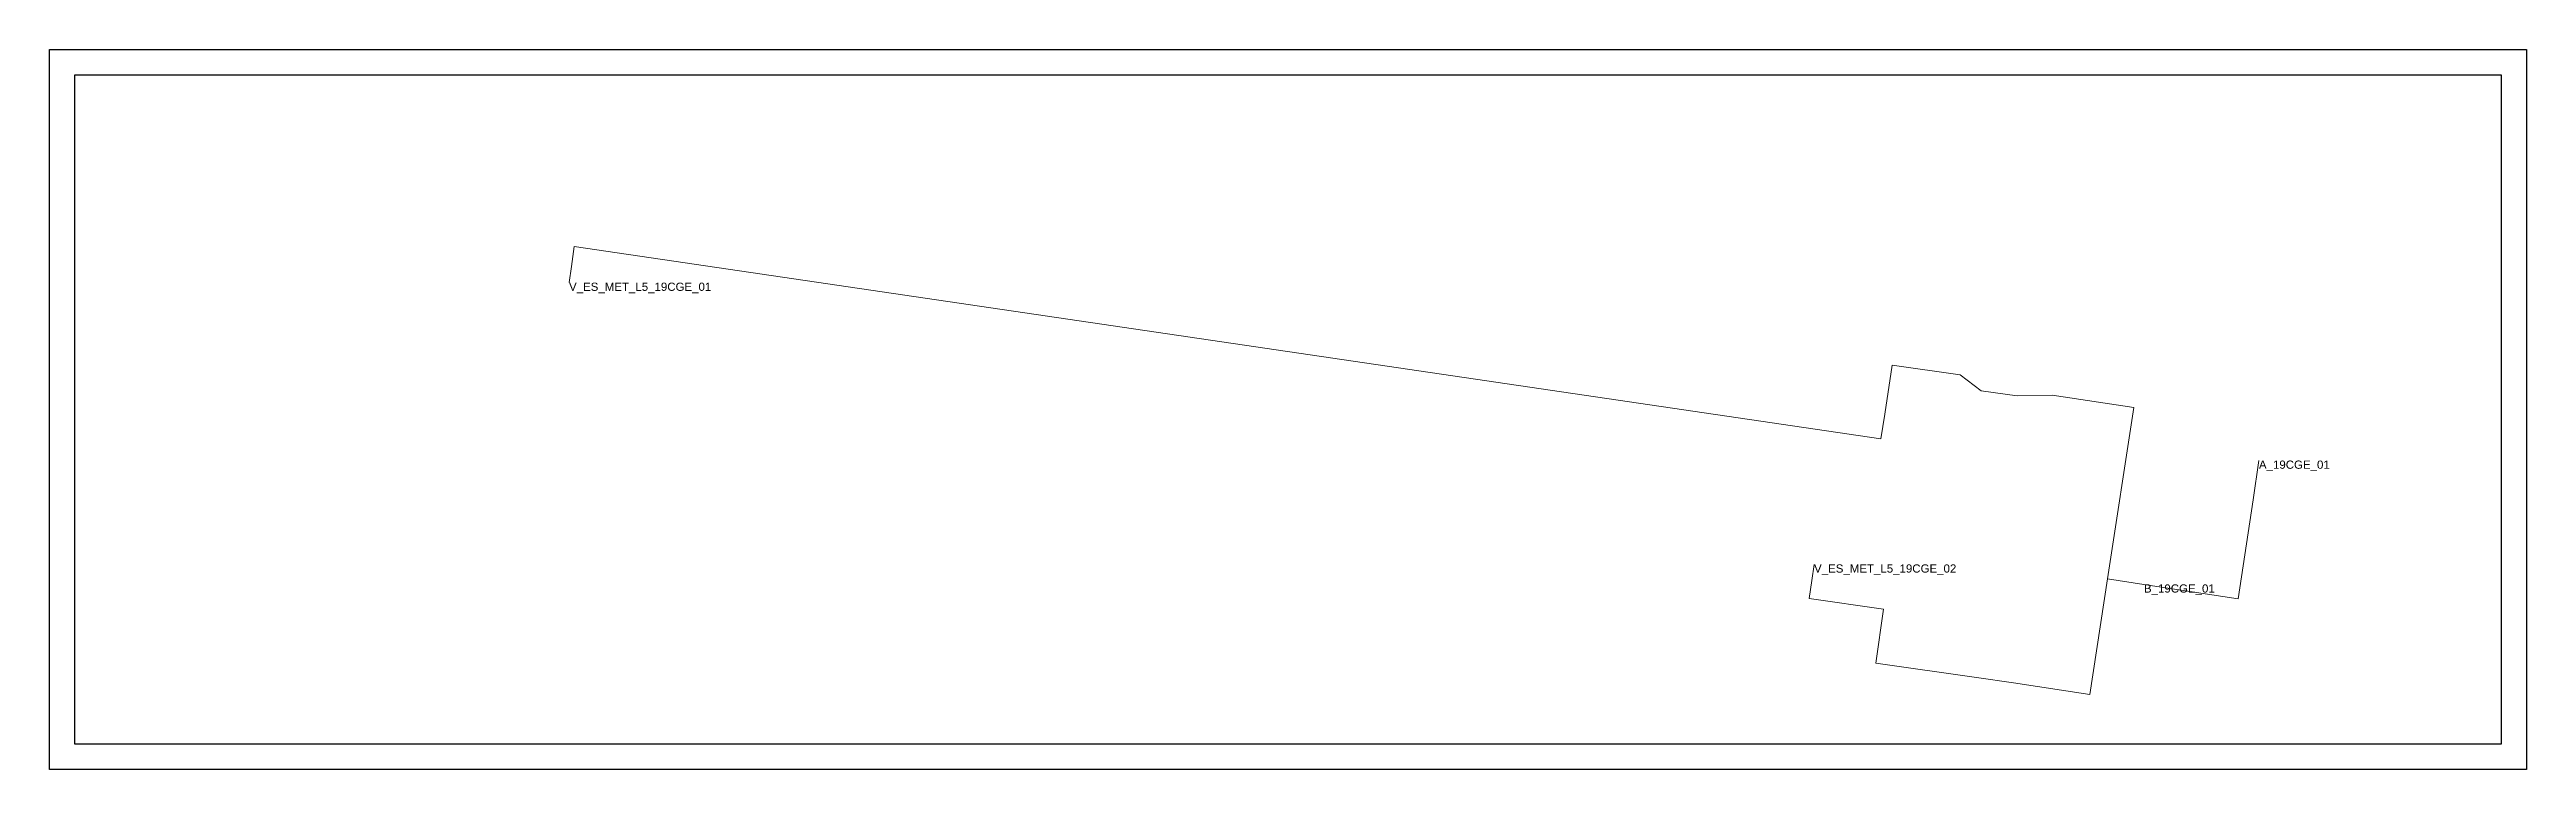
# Model space of a CAD drawing. Header units: metres. Extents: x 431508 to 431659, y 4586067 to 4586111.
import ezdxf

# ---------------------------------------------------------------- set-up
doc = ezdxf.new("R2010")
doc.units = ezdxf.units.M
doc.header["$MEASUREMENT"] = 0
for name, color, linetype, lineweight in [('01_A_AccesTren_t', 7, 'Continuous', 0), ('01_C_AccesExt_t', 7, 'Continuous', 0), ('01_I_Ascensor_l', 7, 'Continuous', 0), ('01_I_BarreraTarifaria_t', 7, 'Continuous', 0), ('01_I_Horitzontal_l', 7, 'Continuous', 0), ('01_I_Rampa_l', 7, 'Continuous', 0)]:
    doc.layers.add(name, color=color, linetype=linetype, lineweight=lineweight)
doc.styles.add('Style-Arial', font='arial.ttf')

# ---------------------------------------------------------------- blocks, each defined once
blk = doc.blocks.new('*U3')
for p, q in [((-73.837427, 20.385816, 0.00005), (-73.835427, 20.385816, 0.00005)), ((-73.837427, 20.385816, 0.00005), (-73.837427, 20.383816, 0.00005)), ((73.837486, 20.385816, 0.00005), (73.835486, 20.385816, 0.00005)), ((73.837486, 20.385816, 0.00005), (73.837486, 20.383816, 0.00005)), ((-73.837427, -20.385851, 0.00005), (-73.837427, -20.383851, 0.00005)), ((-73.837427, -20.385851, 0.00005), (-73.835427, -20.385851, 0.00005)), ((73.837486, -20.385851, 0.00005), (73.835486, -20.385851, 0.00005)), ((73.837486, -20.385851, 0.00005), (73.837486, -20.383851, 0.00005))]:
    blk.add_line(p, q)
at = {"elevation": 0.00005, "flags": 128}
blk.add_lwpolyline([(-73.837427, 20.385816), (73.837486, 20.385816), (73.837486, -20.385851), (-73.837427, -20.385851), (-73.837427, 20.385816)], dxfattribs=at)
blk = doc.blocks.new('*U4')
for p, q in [((-75.382426, 21.930814), (-75.380426, 21.930814)), ((-75.382426, 21.930814), (-75.382426, 21.928814)), ((75.382485, 21.930814), (75.380485, 21.930814)), ((75.382485, 21.930814), (75.382485, 21.928814)), ((-75.382426, -21.93085), (-75.382426, -21.92885)), ((-75.382426, -21.93085), (-75.380426, -21.93085)), ((75.382485, -21.93085), (75.380485, -21.93085)), ((75.382485, -21.93085), (75.382485, -21.92885))]:
    blk.add_line(p, q)
at = {"flags": 128}
blk.add_lwpolyline([(-75.382426, 21.930814), (75.382485, 21.930814), (75.382485, -21.93085), (-75.382426, -21.93085), (-75.382426, 21.930814)], dxfattribs=at)

msp = doc.modelspace()

# ---------------------------------------------------------------- linework, layer by layer
at = {"layer": '01_I_Ascensor_l'}
for p, q in [((431630.057774, 4586089.706483, -10), (431627.930505, 4586089.651681, -20)), ((431642.305845, 4586083.330852, -10), (431642.648323, 4586085.716677)), ((431627.700158, 4586072.169893, -10), (431625.457872, 4586072.491673, -20))]:
    msp.add_line(p, q, dxfattribs=at)
at = {"layer": '01_I_Horitzontal_l'}
msp.add_line((431635.649347, 4586078.173945, -10), (431633.434292, 4586078.511166, -10), dxfattribs=at)
at = {"layer": '01_I_Horitzontal_l', "flags": 128}
for points, elevation in [([(431627.930505, 4586089.651681), (431625.743347, 4586089.965492), (431624.467582, 4586090.946723), (431620.331632, 4586091.537807), (431619.866985, 4586088.546241), (431619.632772, 4586087.038297), (431540.103167, 4586098.748686), (431539.929908, 4586097.544028)], -20), ([(431633.434292, 4586078.511166), (431635.02358, 4586088.950485), (431630.057774, 4586089.706483)], -10), ([(431642.305845, 4586083.330852), (431641.387754, 4586077.300326), (431635.649347, 4586078.173945)], -10), ([(431625.457872, 4586072.491673), (431619.331849, 4586073.375781), (431619.805588, 4586076.65834), (431615.270353, 4586077.312866), (431615.426868, 4586078.401105)], -20), ([(431633.434292, 4586078.511166), (431632.36087, 4586071.460343), (431627.700158, 4586072.169893)], -10)]:
    msp.add_lwpolyline(points, dxfattribs=dict(at, elevation=elevation))
at = {"layer": '01_I_Rampa_l'}
for p, q in [((431539.929908, 4586097.544028, -20), (431539.787583, 4586096.55471, -20)), ((431615.426868, 4586078.401105, -20), (431615.569254, 4586079.391204, -20))]:
    msp.add_line(p, q, dxfattribs=at)

# ---------------------------------------------------------------- block references
for name, p in [('*U4', (431583.5489, 4586088.8271, -20)), ('*U3', (431583.5489, 4586088.8271, -10.00005))]:
    msp.add_blockref(name, p)

# ---------------------------------------------------------------- texts
at = {"layer": '01_A_AccesTren_t', "char_height": 0.5, "attachment_point": 1, "line_spacing_factor": 1.2, "style": 'Style-Arial'}
for s, insert in [('V_ES_MET_L5_19CGE_01', (431539.787583, 4586096.55471, -20)), ('V_ES_MET_L5_19CGE_02', (431615.569254, 4586079.391204, -20))]:
    msp.add_mtext(s, dxfattribs=dict(at, insert=insert))
at = {"layer": '01_C_AccesExt_t', "insert": (431642.648323, 4586085.716677), "char_height": 0.5, "attachment_point": 1, "line_spacing_factor": 1.2, "style": 'Style-Arial'}
msp.add_mtext('A_19CGE_01', dxfattribs=at)
at = {"layer": '01_I_BarreraTarifaria_t', "insert": (431635.649347, 4586078.173945, -10), "char_height": 0.5, "attachment_point": 1, "line_spacing_factor": 1.2, "style": 'Style-Arial'}
msp.add_mtext('B_19CGE_01', dxfattribs=at)

doc.saveas('drawing.dxf')
